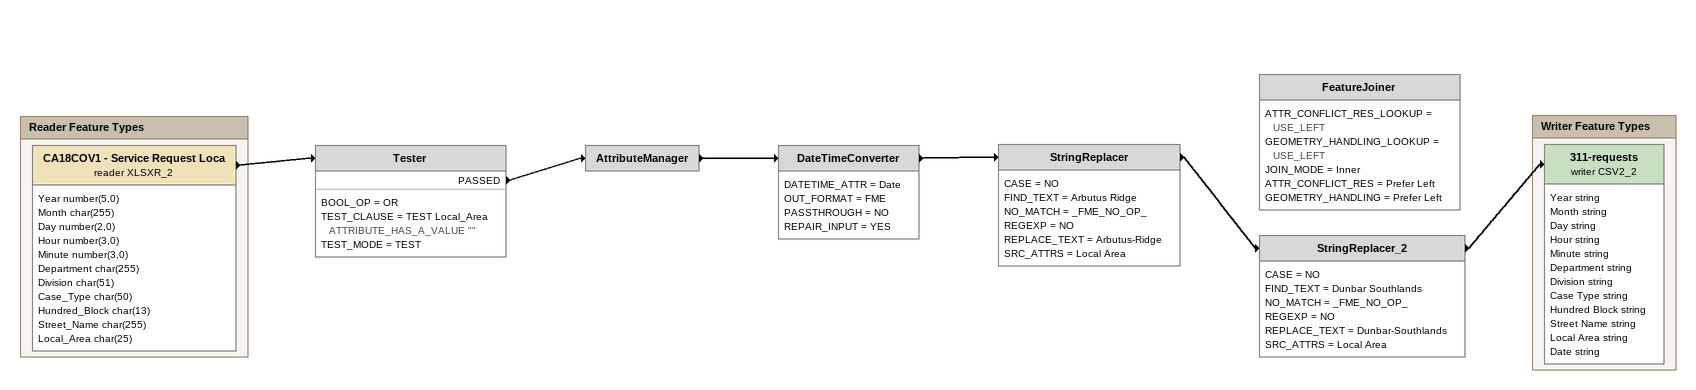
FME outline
Tester
    BOOL_OP = OR
    TEST_CLAUSE = TEST Local_Area ATTRIBUTE_HAS_A_VALUE ""
    TEST_MODE = TEST
    PASSED -> AttributeManager
AttributeManager
    -> DateTimeConverter
DateTimeConverter
    DATETIME_ATTR = Date
    OUT_FORMAT = FME
    PASSTHROUGH = NO
    REPAIR_INPUT = YES
    -> StringReplacer
StringReplacer
    CASE = NO
    FIND_TEXT = Arbutus Ridge
    NO_MATCH = _FME_NO_OP_
    REGEXP = NO
    REPLACE_TEXT = Arbutus-Ridge
    SRC_ATTRS = Local Area
    -> StringReplacer_2
StringReplacer_2
    CASE = NO
    FIND_TEXT = Dunbar Southlands
    NO_MATCH = _FME_NO_OP_
    REGEXP = NO
    REPLACE_TEXT = Dunbar-Southlands
    SRC_ATTRS = Local Area
    -> 311-requests (writer CSV2_2)
FeatureJoiner
    ATTR_CONFLICT_RES_LOOKUP = USE_LEFT
    GEOMETRY_HANDLING_LOOKUP = USE_LEFT
    JOIN_MODE = Inner
    ATTR_CONFLICT_RES = Prefer Left
    GEOMETRY_HANDLING = Prefer Left

Bookmark: Reader Feature Types
CA18COV1 - Service Request Loca (reader XLSXR_2)
    attributes: Year number(5,0), Month char(255), Day number(2,0), Hour number(3,0), Minute number(3,0), Department char(255), Division char(51), Case_Type char(50), Hundred_Block char(13), Street_Name char(255), Local_Area char(25)
    -> Tester

Bookmark: Writer Feature Types
311-requests (writer CSV2_2)
    attributes: Year string, Month string, Day string, Hour string, Minute string, Department string, Division string, Case Type string, Hundred Block string, Street Name string, Local Area string, Date string
